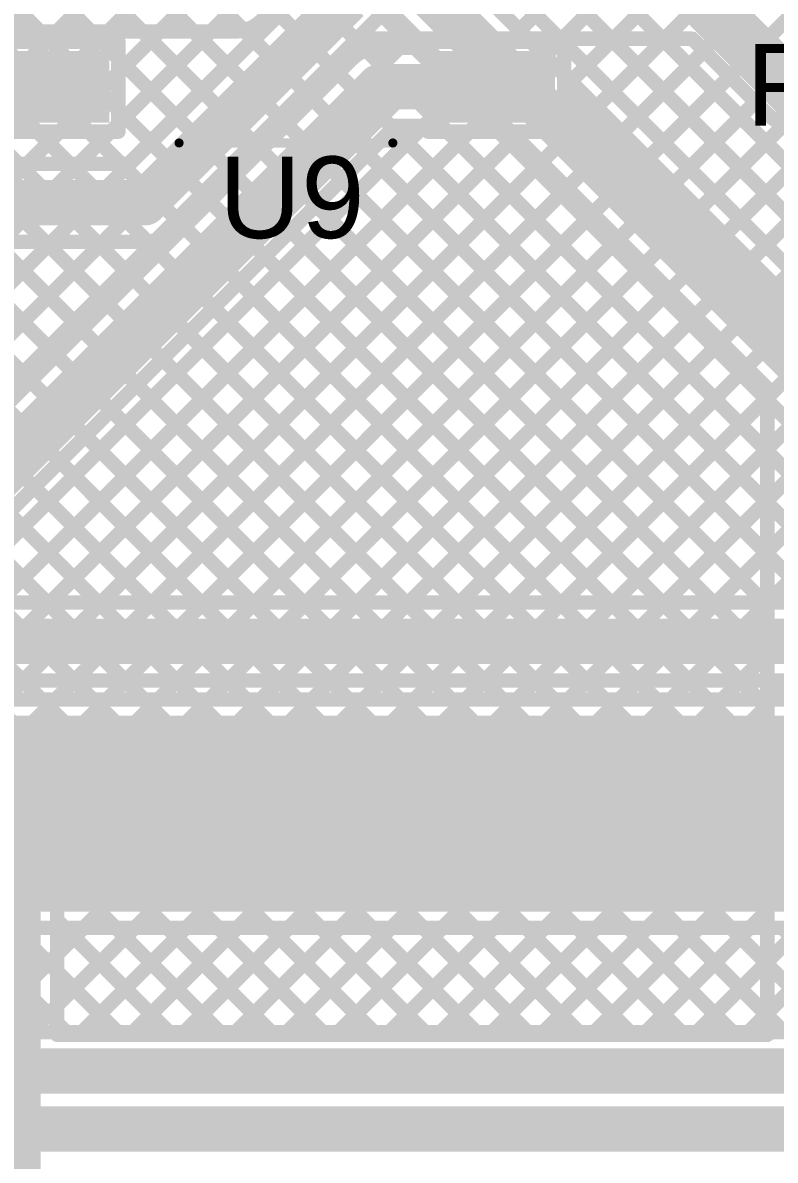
# Model space of a CAD drawing. Header units: millimetres. Extents: x -0.08 to 7.12, y -0.08 to 3.98.
# Drawn here: x 3.532 to 3.948, y 1.366 to 1.993 of the extents above; entities that cross this region are included whole.
import ezdxf

# ---------------------------------------------------------------- set-up
doc = ezdxf.new("R2010")
doc.units = ezdxf.units.MM
doc.header["$MEASUREMENT"] = 0
for name, color, linetype in [('BottomLayer', 5, 'Continuous'), ('TopLayer', 1, 'Continuous'), ('TopOverlay', 2, 'Continuous'), ('TopPaste', 8, 'Continuous'), ('TopSolder', 216, 'Continuous')]:
    doc.layers.add(name, color=color, linetype=linetype)
doc.styles.add('Arial', font='', dxfattribs={"height": 0.2})
doc.styles.get('Arial').set_extended_font_data('Arial')

# ---------------------------------------------------------------- blocks, each defined once
blk = doc.blocks.new('SOP_4_2_54_31')
at = {"layer": 'TopLayer'}
for points in [[(-0.15157, 0.06575), (-0.09449, 0.06575), (-0.09449, 0.03425), (-0.15157, 0.03425)], [(0.09449, 0.06575), (0.15157, 0.06575), (0.15157, 0.03425), (0.09449, 0.03425)], [(-0.15157, -0.03425), (-0.09449, -0.03425), (-0.09449, -0.06575), (-0.15157, -0.06575)], [(0.09449, -0.03425), (0.15157, -0.03425), (0.15157, -0.06575), (0.09449, -0.06575)]]:
    blk.add_hatch(color=1, dxfattribs=at).paths.add_polyline_path(points)
at = {"layer": 'TopPaste'}
for points in [[(-0.15157, 0.06575), (-0.09449, 0.06575), (-0.09449, 0.03425), (-0.15157, 0.03425)], [(0.09449, 0.06575), (0.15157, 0.06575), (0.15157, 0.03425), (0.09449, 0.03425)], [(-0.15157, -0.03425), (-0.09449, -0.03425), (-0.09449, -0.06575), (-0.15157, -0.06575)], [(0.09449, -0.03425), (0.15157, -0.03425), (0.15157, -0.06575), (0.09449, -0.06575)]]:
    blk.add_hatch(color=8, dxfattribs=at).paths.add_polyline_path(points)
at = {"layer": 'TopSolder'}
for points in [[(-0.15557, 0.06975), (-0.09049, 0.06975), (-0.09049, 0.03025), (-0.15557, 0.03025)], [(0.09049, 0.06975), (0.15557, 0.06975), (0.15557, 0.03025), (0.09049, 0.03025)], [(-0.15557, -0.03025), (-0.09049, -0.03025), (-0.09049, -0.06975), (-0.15557, -0.06975)], [(0.09049, -0.03025), (0.15557, -0.03025), (0.15557, -0.06975), (0.09049, -0.06975)]]:
    blk.add_hatch(color=216, dxfattribs=at).paths.add_polyline_path(points)
at = {"layer": 'TopOverlay', "const_width": 0.005}
for points in [[(-0.052, 0.081), (0.066, 0.081)], [(-0.163, 0.048), (-0.163, 0.058)], [(-0.163, 0.058), (-0.158, 0.053)], [(-0.163, 0.048), (-0.158, 0.053)], [(-0.052, -0.081), (0.066, -0.081)]]:
    blk.add_lwpolyline(points, dxfattribs=at)
at = {"layer": 'TopOverlay', "const_width": 0.0025}
for points in [[(-0.05325, 0.081, 1), (-0.05075, 0.081, 1)], [(0.06475, 0.081, 1), (0.06725, 0.081, 1)], [(-0.16425, 0.058, 1), (-0.16175, 0.058, 1)], [(-0.16425, 0.058, 1), (-0.16175, 0.058, 1)], [(-0.16425, 0.048, 1), (-0.16175, 0.048, 1)], [(-0.16425, 0.048, 1), (-0.16175, 0.048, 1)], [(-0.15925, 0.053, 1), (-0.15675, 0.053, 1)], [(-0.15925, 0.053, 1), (-0.15675, 0.053, 1)], [(-0.05325, -0.081, 1), (-0.05075, -0.081, 1)], [(0.06475, -0.081, 1), (0.06725, -0.081, 1)]]:
    blk.add_lwpolyline(points, format="xyb", close=True, dxfattribs=at)

msp = doc.modelspace()

# ---------------------------------------------------------------- hatches: boundary and pattern name
at = {"layer": 'TopLayer'}
msp.add_hatch(color=1, dxfattribs=at).paths.add_polyline_path([(2.768, 1.503), (4.714, 1.503), (4.714, 1.611), (2.768, 1.611)])

# ---------------------------------------------------------------- linework, layer by layer
at = {"layer": 'BottomLayer'}
for points, const_width in [([(2.90733, 2.36832), (3.84065, 1.435)], 0.008), ([(2.93561, 2.36832), (3.86893, 1.435)], 0.008), ([(3.15092, 2.23787), (3.94311, 1.44567)], 0.008), ([(3.17657, 2.2405), (3.94311, 1.47395)], 0.008), ([(3.20485, 2.2405), (3.94311, 1.50224)], 0.008), ([(3.23314, 2.2405), (3.94311, 1.53052)], 0.008), ([(3.26142, 2.2405), (3.94311, 1.55881)], 0.008), ([(3.2897, 2.2405), (3.94311, 1.58709)], 0.008), ([(3.31799, 2.2405), (3.94311, 1.61537)], 0.008), ([(3.13677, 2.22372), (3.9255, 1.435)], 0.008), ([(3.12519, 2.20702), (3.89721, 1.435)], 0.008), ([(3.06074, 2.18662), (3.81236, 1.435)], 0.008), ([(3.80637, 1.98915), (3.98622, 2.169)], 0.008), ([(3.82051, 1.975), (4.01451, 2.169)], 0.008), ([(3.83465, 1.96086), (4.04279, 2.169)], 0.008), ([(3.84879, 1.94672), (4.07107, 2.169)], 0.008), ([(3.86294, 1.93258), (4.09936, 2.169)], 0.008), ([(3.87708, 1.91843), (4.12764, 2.169)], 0.008), ([(3.89122, 1.90429), (4.15593, 2.169)], 0.008), ([(3.90536, 1.89015), (4.18421, 2.169)], 0.008), ([(3.9195, 1.87601), (4.2125, 2.169)], 0.008), ([(3.93365, 1.86187), (4.24078, 2.169)], 0.008), ([(3.94779, 1.84772), (4.26906, 2.169)], 0.008), ([(3.06082, 2.15826), (3.78408, 1.435)], 0.008), ([(3.48806, 2.127), (3.94311, 1.67194)], 0.008), ([(3.51634, 2.127), (3.94311, 1.70023)], 0.008), ([(3.54463, 2.127), (3.94311, 1.72851)], 0.008), ([(3.57291, 2.127), (3.94311, 1.7568)], 0.008), ([(3.60119, 2.127), (3.94311, 1.78508)], 0.008), ([(3.68605, 2.127), (4.37805, 1.435)], 0.008), ([(3.71433, 2.127), (4.40633, 1.435)], 0.008), ([(3.74262, 2.127), (4.43462, 1.435)], 0.008), ([(3.7709, 2.127), (4.4629, 1.435)], 0.008), ([(3.79872, 2.12747), (4.49118, 1.435)], 0.008), ([(3.46553, 2.12124), (3.94311, 1.64366)], 0.008), ([(3.67776, 2.11776), (3.97982, 1.8157)], 0.008), ([(3.66255, 2.10255), (3.96461, 1.80049)], 0.025), ([(3.3151, 1.78072), (3.64156, 2.10718)], 0.008), ([(3.3151, 1.75243), (3.64868, 2.08602)], 0.008), ([(3.64735, 2.08735), (3.94311, 1.79159)], 0.008), ([(3.3151, 1.72415), (3.66282, 2.07188)], 0.008), ([(3.3151, 1.69587), (3.67697, 2.05773)], 0.008), ([(3.3151, 1.66758), (3.69111, 2.04359)], 0.008), ([(3.3151, 1.6393), (3.70525, 2.02945)], 0.008), ([(3.3151, 1.61101), (3.71939, 2.01531)], 0.008), ([(3.3151, 1.58273), (3.73354, 2.00117)], 0.008), ([(3.3151, 1.55444), (3.74768, 1.98702)], 0.008), ([(3.3151, 1.52616), (3.76182, 1.97288)], 0.008), ([(3.3151, 1.49788), (3.77596, 1.95874)], 0.008), ([(3.3151, 1.46959), (3.7901, 1.9446)], 0.008), ([(3.49257, 1.61878), (3.80425, 1.93046)], 0.008), ([(3.51588, 1.61381), (3.81839, 1.91631)], 0.008), ([(3.53286, 1.6025), (3.83253, 1.90217)], 0.008), ([(3.5449, 1.58626), (3.84667, 1.88803)], 0.008), ([(3.3151, 1.87569), (3.75579, 1.435)], 0.008), ([(3.55102, 1.56409), (3.86081, 1.87389)], 0.008), ([(3.55117, 1.53596), (3.87496, 1.85974)], 0.008), ([(3.3151, 1.84741), (3.72751, 1.435)], 0.008), ([(3.55117, 1.50768), (3.8891, 1.8456)], 0.008), ([(3.55117, 1.47939), (3.90324, 1.83146)], 0.008), ([(3.55117, 1.45111), (3.91738, 1.81732)], 0.008), ([(3.56335, 1.435), (3.93153, 1.80318)], 0.008), ([(3.94311, 1.435), (3.94311, 1.79159)], 0.008), ([(3.59163, 1.435), (3.94311, 1.78648)], 0.008), ([(3.61992, 1.435), (3.94311, 1.7582)], 0.008), ([(3.6482, 1.435), (3.94311, 1.72991)], 0.008), ([(3.67649, 1.435), (3.94311, 1.70163)], 0.008), ([(3.70477, 1.435), (3.94311, 1.67334)], 0.008), ([(3.73305, 1.435), (3.94311, 1.64506)], 0.008), ([(3.76134, 1.435), (3.94311, 1.61677)], 0.008), ([(3.49217, 1.15106), (3.49217, 1.55978)], 0.1), ([(3.54026, 1.59396), (3.69922, 1.435)], 0.008), ([(3.78962, 1.435), (3.94311, 1.58849)], 0.008), ([(3.55117, 1.435), (3.55117, 1.55978)], 0.008), ([(3.81791, 1.435), (3.94311, 1.56021)], 0.008), ([(3.55117, 1.55477), (3.67094, 1.435)], 0.008), ([(3.84619, 1.435), (3.94311, 1.53192)], 0.008), ([(3.55117, 1.52648), (3.64265, 1.435)], 0.008), ([(3.87448, 1.435), (3.94311, 1.50364)], 0.008), ([(3.55117, 1.4982), (3.61437, 1.435)], 0.008), ([(3.90276, 1.435), (3.94311, 1.47535)], 0.008), ([(3.55117, 1.46991), (3.58609, 1.435)], 0.008), ([(3.93105, 1.435), (3.94311, 1.44707)], 0.008), ([(3.55117, 1.44163), (3.5578, 1.435)], 0.008), ([(3.55117, 1.435), (3.94311, 1.435)], 0.008)]:
    msp.add_lwpolyline(points, dxfattribs=dict(at, const_width=const_width))
for points, const_width in [([(3.74568, 1.98702, 1), (3.74968, 1.98702, 1)], 0.004), ([(3.80437, 1.98915, 1), (3.80837, 1.98915, 1)], 0.004), ([(3.75982, 1.97288, 1), (3.76382, 1.97288, 1)], 0.004), ([(3.81851, 1.975, 1), (3.82251, 1.975, 1)], 0.004), ([(3.83265, 1.96086, 1), (3.83665, 1.96086, 1)], 0.004), ([(3.77396, 1.95874, 1), (3.77796, 1.95874, 1)], 0.004), ([(3.7881, 1.9446, 1), (3.7921, 1.9446, 1)], 0.004), ([(3.84679, 1.94672, 1), (3.85079, 1.94672, 1)], 0.004), ([(3.80225, 1.93046, 1), (3.80625, 1.93046, 1)], 0.004), ([(3.86094, 1.93258, 1), (3.86494, 1.93258, 1)], 0.004), ([(3.81639, 1.91631, 1), (3.82039, 1.91631, 1)], 0.004), ([(3.87508, 1.91843, 1), (3.87908, 1.91843, 1)], 0.004), ([(3.88922, 1.90429, 1), (3.89322, 1.90429, 1)], 0.004), ([(3.83053, 1.90217, 1), (3.83453, 1.90217, 1)], 0.004), ([(3.84467, 1.88803, 1), (3.84867, 1.88803, 1)], 0.004), ([(3.90336, 1.89015, 1), (3.90736, 1.89015, 1)], 0.004), ([(3.85881, 1.87389, 1), (3.86281, 1.87389, 1)], 0.004), ([(3.9175, 1.87601, 1), (3.9215, 1.87601, 1)], 0.004), ([(3.87296, 1.85974, 1), (3.87696, 1.85974, 1)], 0.004), ([(3.93165, 1.86187, 1), (3.93565, 1.86187, 1)], 0.004), ([(3.94579, 1.84772, 1), (3.94979, 1.84772, 1)], 0.004), ([(3.8871, 1.8456, 1), (3.8911, 1.8456, 1)], 0.004), ([(3.90124, 1.83146, 1), (3.90524, 1.83146, 1)], 0.004), ([(3.91538, 1.81732, 1), (3.91938, 1.81732, 1)], 0.004), ([(3.92953, 1.80318, 1), (3.93353, 1.80318, 1)], 0.004), ([(3.94111, 1.79159, 1), (3.94511, 1.79159, 1)], 0.004), ([(3.94111, 1.79159, 1), (3.94511, 1.79159, 1)], 0.004), ([(3.94111, 1.78648, 1), (3.94511, 1.78648, 1)], 0.004), ([(3.94111, 1.78508, 1), (3.94511, 1.78508, 1)], 0.004), ([(3.94111, 1.7582, 1), (3.94511, 1.7582, 1)], 0.004), ([(3.94111, 1.7568, 1), (3.94511, 1.7568, 1)], 0.004), ([(3.94111, 1.72991, 1), (3.94511, 1.72991, 1)], 0.004), ([(3.94111, 1.72851, 1), (3.94511, 1.72851, 1)], 0.004), ([(3.94111, 1.70163, 1), (3.94511, 1.70163, 1)], 0.004), ([(3.94111, 1.70023, 1), (3.94511, 1.70023, 1)], 0.004), ([(3.94111, 1.67334, 1), (3.94511, 1.67334, 1)], 0.004), ([(3.94111, 1.67194, 1), (3.94511, 1.67194, 1)], 0.004), ([(3.94111, 1.64506, 1), (3.94511, 1.64506, 1)], 0.004), ([(3.94111, 1.64366, 1), (3.94511, 1.64366, 1)], 0.004), ([(3.94111, 1.61677, 1), (3.94511, 1.61677, 1)], 0.004), ([(3.94111, 1.61537, 1), (3.94511, 1.61537, 1)], 0.004), ([(3.46717, 1.55978, 1), (3.51717, 1.55978, 1)], 0.05), ([(3.53086, 1.6025, 1), (3.53486, 1.6025, 1)], 0.004), ([(3.53826, 1.59396, 1), (3.54226, 1.59396, 1)], 0.004), ([(3.5429, 1.58626, 1), (3.5469, 1.58626, 1)], 0.004), ([(3.94111, 1.58849, 1), (3.94511, 1.58849, 1)], 0.004), ([(3.94111, 1.58709, 1), (3.94511, 1.58709, 1)], 0.004), ([(3.54902, 1.56409, 1), (3.55302, 1.56409, 1)], 0.004), ([(3.54917, 1.55978, 1), (3.55317, 1.55978, 1)], 0.004), ([(3.54917, 1.55978, 1), (3.55317, 1.55978, 1)], 0.004), ([(3.94111, 1.56021, 1), (3.94511, 1.56021, 1)], 0.004), ([(3.94111, 1.55881, 1), (3.94511, 1.55881, 1)], 0.004), ([(3.54917, 1.55477, 1), (3.55317, 1.55477, 1)], 0.004), ([(3.54917, 1.53596, 1), (3.55317, 1.53596, 1)], 0.004), ([(3.94111, 1.53192, 1), (3.94511, 1.53192, 1)], 0.004), ([(3.94111, 1.53052, 1), (3.94511, 1.53052, 1)], 0.004), ([(3.54917, 1.52648, 1), (3.55317, 1.52648, 1)], 0.004), ([(3.54917, 1.50768, 1), (3.55317, 1.50768, 1)], 0.004), ([(3.94111, 1.50364, 1), (3.94511, 1.50364, 1)], 0.004), ([(3.94111, 1.50224, 1), (3.94511, 1.50224, 1)], 0.004), ([(3.54917, 1.4982, 1), (3.55317, 1.4982, 1)], 0.004), ([(3.54917, 1.47939, 1), (3.55317, 1.47939, 1)], 0.004), ([(3.94111, 1.47535, 1), (3.94511, 1.47535, 1)], 0.004), ([(3.94111, 1.47395, 1), (3.94511, 1.47395, 1)], 0.004), ([(3.54917, 1.46991, 1), (3.55317, 1.46991, 1)], 0.004), ([(3.54917, 1.45111, 1), (3.55317, 1.45111, 1)], 0.004), ([(3.94111, 1.44707, 1), (3.94511, 1.44707, 1)], 0.004), ([(3.94111, 1.44567, 1), (3.94511, 1.44567, 1)], 0.004), ([(3.54917, 1.44163, 1), (3.55317, 1.44163, 1)], 0.004), ([(3.54917, 1.435, 1), (3.55317, 1.435, 1)], 0.004), ([(3.54917, 1.435, 1), (3.55317, 1.435, 1)], 0.004), ([(3.5558, 1.435, 1), (3.5598, 1.435, 1)], 0.004), ([(3.56135, 1.435, 1), (3.56535, 1.435, 1)], 0.004), ([(3.58409, 1.435, 1), (3.58809, 1.435, 1)], 0.004), ([(3.58963, 1.435, 1), (3.59363, 1.435, 1)], 0.004), ([(3.61237, 1.435, 1), (3.61637, 1.435, 1)], 0.004), ([(3.61792, 1.435, 1), (3.62192, 1.435, 1)], 0.004), ([(3.64066, 1.435, 1), (3.64466, 1.435, 1)], 0.004), ([(3.6462, 1.435, 1), (3.6502, 1.435, 1)], 0.004), ([(3.66894, 1.435, 1), (3.67294, 1.435, 1)], 0.004), ([(3.67449, 1.435, 1), (3.67849, 1.435, 1)], 0.004), ([(3.69722, 1.435, 1), (3.70122, 1.435, 1)], 0.004), ([(3.70277, 1.435, 1), (3.70677, 1.435, 1)], 0.004), ([(3.72551, 1.435, 1), (3.72951, 1.435, 1)], 0.004), ([(3.73105, 1.435, 1), (3.73505, 1.435, 1)], 0.004), ([(3.75379, 1.435, 1), (3.75779, 1.435, 1)], 0.004), ([(3.75934, 1.435, 1), (3.76334, 1.435, 1)], 0.004), ([(3.78208, 1.435, 1), (3.78608, 1.435, 1)], 0.004), ([(3.78762, 1.435, 1), (3.79162, 1.435, 1)], 0.004), ([(3.81036, 1.435, 1), (3.81436, 1.435, 1)], 0.004), ([(3.81591, 1.435, 1), (3.81991, 1.435, 1)], 0.004), ([(3.83865, 1.435, 1), (3.84265, 1.435, 1)], 0.004), ([(3.84419, 1.435, 1), (3.84819, 1.435, 1)], 0.004), ([(3.86693, 1.435, 1), (3.87093, 1.435, 1)], 0.004), ([(3.87248, 1.435, 1), (3.87648, 1.435, 1)], 0.004), ([(3.89521, 1.435, 1), (3.89921, 1.435, 1)], 0.004), ([(3.90076, 1.435, 1), (3.90476, 1.435, 1)], 0.004), ([(3.9235, 1.435, 1), (3.9275, 1.435, 1)], 0.004), ([(3.92904, 1.435, 1), (3.93304, 1.435, 1)], 0.004), ([(3.94111, 1.435, 1), (3.94511, 1.435, 1)], 0.004), ([(3.94111, 1.435, 1), (3.94511, 1.435, 1)], 0.004)]:
    msp.add_lwpolyline(points, format="xyb", close=True, dxfattribs=dict(at, const_width=const_width))
at = {"layer": 'BottomLayer', "const_width": 0.008}
msp.add_lwpolyline([(3.43317, 1.55978, -1), (3.55117, 1.55978)], format="xyb", dxfattribs=at)
at = {"layer": 'TopLayer'}
for points, const_width in [([(3.6642, 1.9948), (3.70591, 2.0365)], 0.008), ([(3.59065, 1.9155), (3.69635, 2.0212)], 0.008), ([(3.59956, 1.894), (3.71156, 2.006)], 0.025), ([(3.91056, 2.006), (3.95856, 1.958)], 0.025), ([(3.37105, 1.9885), (3.649, 1.9885)], 0.008), ([(3.5417, 1.9885), (3.54746, 1.98275)], 0.008), ([(3.54541, 1.98275), (3.55116, 1.9885)], 0.008), ([(3.56999, 1.9885), (3.57574, 1.98275)], 0.008), ([(3.5737, 1.98275), (3.57945, 1.9885)], 0.008), ([(3.58498, 1.96575), (3.60773, 1.9885)], 0.008), ([(3.58498, 1.93746), (3.63602, 1.9885)], 0.008), ([(3.59827, 1.9885), (3.63096, 1.95581)], 0.008), ([(3.62656, 1.9885), (3.6451, 1.96995)], 0.008), ([(3.6542, 1.98914), (3.65925, 1.9841)], 0.008), ([(3.50989, 1.98275), (3.58498, 1.98275)], 0.008), ([(3.57557, 1.6735), (3.88657, 1.9845)], 0.008), ([(3.58498, 1.93325), (3.58498, 1.98275)], 0.008), ([(3.61476, 1.8788), (3.72046, 1.9845)], 0.008), ([(3.71794, 1.98197), (3.72169, 1.97822)], 0.008), ([(3.72046, 1.9845), (3.90165, 1.9845)], 0.008), ([(3.729, 1.9795), (3.75596, 1.9795)], 0.008), ([(3.74015, 1.9795), (3.74515, 1.9845)], 0.008), ([(3.74369, 1.9845), (3.74869, 1.9795)], 0.008), ([(3.75596, 1.98275), (3.83104, 1.98275)], 0.008), ([(3.75596, 1.9795), (3.75596, 1.98275)], 0.008), ([(3.83104, 1.95725), (3.85829, 1.9845)], 0.008), ([(3.83104, 1.93325), (3.83104, 1.98275)], 0.008), ([(3.83104, 1.982), (4.08682, 1.72623)], 0.008), ([(3.85683, 1.9845), (4.10096, 1.74037)], 0.008), ([(3.88512, 1.9845), (4.1151, 1.75451)], 0.008), ([(3.90165, 1.9845), (3.94335, 1.9428)], 0.008), ([(3.44809, 1.7075), (3.7138, 1.9732)], 0.008), ([(3.58498, 1.97351), (3.61682, 1.94167)], 0.008), ([(3.60386, 1.6735), (3.90825, 1.9779)], 0.008), ([(3.457, 1.686), (3.729, 1.958)], 0.025), ([(3.70379, 1.96783), (3.70611, 1.96552)], 0.008), ([(3.729, 1.958), (3.7935, 1.958)], 0.025), ([(3.95856, 1.958), (4.07483, 1.958)], 0.025), ([(3.49061, 1.958), (3.54735, 1.958)], 0.02), ([(3.63214, 1.6735), (3.9224, 1.96375)], 0.008), ([(3.66043, 1.6735), (3.93654, 1.94961)], 0.008), ([(3.68965, 1.95369), (3.69197, 1.95137)], 0.008), ([(3.83104, 1.95372), (4.07268, 1.71208)], 0.008), ([(3.58498, 1.94522), (3.60268, 1.92753)], 0.008), ([(3.47491, 1.6735), (3.73791, 1.9365)], 0.008), ([(3.49072, 1.6735), (3.75372, 1.9365)], 0.008), ([(3.58077, 1.93325), (3.58498, 1.93746)], 0.008), ([(3.67551, 1.93955), (3.67783, 1.93723)], 0.008), ([(3.68871, 1.6735), (3.95256, 1.93735)], 0.008), ([(3.717, 1.6735), (3.98, 1.9365)], 0.008), ([(3.73652, 1.93511), (3.99813, 1.6735)], 0.008), ([(3.73791, 1.9365), (3.75596, 1.9365)], 0.008), ([(3.74528, 1.6735), (4.00828, 1.9365)], 0.008), ([(3.75596, 1.93325), (3.75596, 1.9365)], 0.008), ([(3.77356, 1.6735), (4.03656, 1.9365)], 0.008), ([(3.50989, 1.93325), (3.58498, 1.93325)], 0.008), ([(3.5121, 1.93325), (3.52985, 1.9155)], 0.008), ([(3.51901, 1.6735), (3.77876, 1.93325)], 0.008), ([(3.53473, 1.9155), (3.55248, 1.93325)], 0.008), ([(3.54038, 1.93325), (3.55814, 1.9155)], 0.008), ([(3.54729, 1.6735), (3.80704, 1.93325)], 0.008), ([(3.56302, 1.9155), (3.58077, 1.93325)], 0.008), ([(3.56867, 1.93325), (3.58642, 1.9155)], 0.008), ([(3.75596, 1.93325), (3.83104, 1.93325)], 0.008), ([(3.76666, 1.93325), (4.02641, 1.6735)], 0.008), ([(3.79494, 1.93325), (4.04439, 1.6838)], 0.008), ([(3.82323, 1.93325), (4.05854, 1.69794)], 0.008), ([(3.66137, 1.92541), (3.66368, 1.92309)], 0.008), ([(3.80185, 1.6735), (4.05333, 1.92498)], 0.008), ([(3.72237, 1.92097), (3.96984, 1.6735)], 0.008), ([(3.47716, 1.9155), (3.59065, 1.9155)], 0.008), ([(3.64722, 1.91126), (3.64954, 1.90895)], 0.008), ([(3.70823, 1.90683), (3.94156, 1.6735)], 0.008), ([(3.46826, 1.894), (3.59956, 1.894)], 0.025), ([(3.83013, 1.6735), (4.05562, 1.89899)], 0.008), ([(3.63308, 1.89712), (3.6354, 1.8948)], 0.008), ([(3.69409, 1.89268), (3.91327, 1.6735)], 0.008), ([(3.61894, 1.88298), (3.62126, 1.88066)], 0.008), ([(3.67995, 1.87854), (3.88499, 1.6735)], 0.008), ([(3.85842, 1.6735), (4.069, 1.88408)], 0.008), ([(3.3833, 1.7075), (3.5483, 1.8725)], 0.008), ([(3.41158, 1.7075), (3.57658, 1.8725)], 0.008), ([(3.43987, 1.7075), (3.60579, 1.87342)], 0.008), ([(3.45558, 1.87664), (3.5364, 1.79581)], 0.008), ([(3.46826, 1.8725), (3.59956, 1.8725)], 0.008), ([(3.488, 1.8725), (3.55055, 1.80995)], 0.008), ([(3.51628, 1.8725), (3.56469, 1.82409)], 0.008), ([(3.54457, 1.8725), (3.57883, 1.83824)], 0.008), ([(3.57285, 1.8725), (3.59297, 1.85238)], 0.008), ([(3.60108, 1.87255), (3.60711, 1.86652)], 0.008), ([(3.8867, 1.6735), (4.08599, 1.87279)], 0.008), ([(3.91499, 1.6735), (4.11399, 1.8725)], 0.008), ([(3.94327, 1.6735), (4.14227, 1.8725)], 0.008), ([(3.6658, 1.8644), (3.8567, 1.6735)], 0.008), ([(3.65166, 1.85026), (3.82842, 1.6735)], 0.008), ([(3.63752, 1.83611), (3.80014, 1.6735)], 0.008), ([(3.62338, 1.82197), (3.77185, 1.6735)], 0.008), ([(3.60924, 1.80783), (3.74357, 1.6735)], 0.008), ([(3.59509, 1.79369), (3.71528, 1.6735)], 0.008), ([(3.58095, 1.77955), (3.687, 1.6735)], 0.008), ([(3.56681, 1.7654), (3.65871, 1.6735)], 0.008), ([(3.55267, 1.75126), (3.63043, 1.6735)], 0.008), ([(3.53853, 1.73712), (3.60215, 1.6735)], 0.008), ([(3.52438, 1.72298), (3.57386, 1.6735)], 0.008), ([(3.51024, 1.70884), (3.54558, 1.6735)], 0.008), ([(3.47491, 1.6735), (4.03409, 1.6735)], 0.008), ([(2.357, 1.652), (4.043, 1.652)], 0.025), ([(2.57591, 1.6305), (4.043, 1.6305)], 0.008), ([(3.52207, 1.62), (3.53257, 1.6305)], 0.008), ([(3.53201, 1.6305), (3.54251, 1.62)], 0.008), ([(3.55036, 1.62), (3.56086, 1.6305)], 0.008), ([(3.56029, 1.6305), (3.57079, 1.62)], 0.008), ([(3.57864, 1.62), (3.58914, 1.6305)], 0.008), ([(3.58858, 1.6305), (3.59908, 1.62)], 0.008), ([(3.60693, 1.62), (3.61743, 1.6305)], 0.008), ([(3.61686, 1.6305), (3.62736, 1.62)], 0.008), ([(3.63521, 1.62), (3.64571, 1.6305)], 0.008), ([(3.64515, 1.6305), (3.65565, 1.62)], 0.008), ([(3.6635, 1.62), (3.674, 1.6305)], 0.008), ([(3.67343, 1.6305), (3.68393, 1.62)], 0.008), ([(3.69178, 1.62), (3.70228, 1.6305)], 0.008), ([(3.70171, 1.6305), (3.71221, 1.62)], 0.008), ([(3.72006, 1.62), (3.73056, 1.6305)], 0.008), ([(3.73, 1.6305), (3.7405, 1.62)], 0.008), ([(3.74835, 1.62), (3.75885, 1.6305)], 0.008), ([(3.75828, 1.6305), (3.76878, 1.62)], 0.008), ([(3.77663, 1.62), (3.78713, 1.6305)], 0.008), ([(3.78657, 1.6305), (3.79707, 1.62)], 0.008), ([(3.80492, 1.62), (3.81542, 1.6305)], 0.008), ([(3.81485, 1.6305), (3.82535, 1.62)], 0.008), ([(3.8332, 1.62), (3.8437, 1.6305)], 0.008), ([(3.84314, 1.6305), (3.85364, 1.62)], 0.008), ([(3.86149, 1.62), (3.87199, 1.6305)], 0.008), ([(3.87142, 1.6305), (3.88192, 1.62)], 0.008), ([(3.88977, 1.62), (3.90027, 1.6305)], 0.008), ([(3.8997, 1.6305), (3.9102, 1.62)], 0.008), ([(3.91805, 1.62), (3.92855, 1.6305)], 0.008), ([(3.92799, 1.6305), (3.93849, 1.62)], 0.008), ([(3.94634, 1.62), (3.95684, 1.6305)], 0.008), ([(2.759, 1.62), (4.63, 1.62)], 0.008), ([(2.759, 1.494), (4.63, 1.494)], 0.008), ([(3.48, 1.4365), (3.5375, 1.494)], 0.008), ([(3.4988, 1.494), (3.5563, 1.4365)], 0.008), ([(3.50828, 1.4365), (3.56578, 1.494)], 0.008), ([(3.52709, 1.494), (3.58459, 1.4365)], 0.008), ([(3.53656, 1.4365), (3.59406, 1.494)], 0.008), ([(3.55537, 1.494), (3.61287, 1.4365)], 0.008), ([(3.56485, 1.4365), (3.62235, 1.494)], 0.008), ([(3.58365, 1.494), (3.64115, 1.4365)], 0.008), ([(3.59313, 1.4365), (3.65063, 1.494)], 0.008), ([(3.61194, 1.494), (3.66944, 1.4365)], 0.008), ([(3.62142, 1.4365), (3.67892, 1.494)], 0.008), ([(3.64022, 1.494), (3.69772, 1.4365)], 0.008), ([(3.6497, 1.4365), (3.7072, 1.494)], 0.008), ([(3.66851, 1.494), (3.72601, 1.4365)], 0.008), ([(3.67799, 1.4365), (3.73549, 1.494)], 0.008), ([(3.69679, 1.494), (3.75429, 1.4365)], 0.008), ([(3.70627, 1.4365), (3.76377, 1.494)], 0.008), ([(3.72508, 1.494), (3.78258, 1.4365)], 0.008), ([(3.73455, 1.4365), (3.79205, 1.494)], 0.008), ([(3.75336, 1.494), (3.81086, 1.4365)], 0.008), ([(3.76284, 1.4365), (3.82034, 1.494)], 0.008), ([(3.78165, 1.494), (3.83915, 1.4365)], 0.008), ([(3.79112, 1.4365), (3.84862, 1.494)], 0.008), ([(3.80993, 1.494), (3.86743, 1.4365)], 0.008), ([(3.81941, 1.4365), (3.87691, 1.494)], 0.008), ([(3.83821, 1.494), (3.89571, 1.4365)], 0.008), ([(3.84769, 1.4365), (3.90519, 1.494)], 0.008), ([(3.8665, 1.494), (3.924, 1.4365)], 0.008), ([(3.87598, 1.4365), (3.93348, 1.494)], 0.008), ([(3.89478, 1.494), (3.95228, 1.4365)], 0.008), ([(3.90426, 1.4365), (3.96176, 1.494)], 0.008), ([(3.92307, 1.494), (3.98207, 1.435)], 0.008), ([(3.93255, 1.4365), (3.99004, 1.494)], 0.008), ([(3.95135, 1.494), (4.01035, 1.435)], 0.008), ([(3.31229, 1.4365), (3.965, 1.4365)], 0.008), ([(2.392, 1.415), (3.965, 1.415)], 0.025), ([(2.364, 1.383), (4.582, 1.383)], 0.025)]:
    msp.add_lwpolyline(points, dxfattribs=dict(at, const_width=const_width))
at = {"layer": 'TopLayer', "const_width": 0.008}
for points in [[(3.6642, 1.9948, -0.198912), (3.649, 1.9885)], [(3.6642, 1.9948, -0.198912), (3.649, 1.9885)], [(3.7138, 1.9732, -0.198912), (3.729, 1.9795)], [(3.7138, 1.9732, -0.198912), (3.729, 1.9795)], [(3.95856, 1.9365, -0.198912), (3.94335, 1.9428)], [(3.95856, 1.9365, -0.198912), (3.94335, 1.9428)], [(3.61476, 1.8788, -0.198912), (3.59956, 1.8725)], [(3.61476, 1.8788, -0.198912), (3.59956, 1.8725)]]:
    msp.add_lwpolyline(points, format="xyb", dxfattribs=at)
at = {"layer": 'TopLayer'}
for points, const_width in [([(3.6622, 1.9948, 1), (3.6662, 1.9948, 1)], 0.004), ([(3.6622, 1.9948, 1), (3.6662, 1.9948, 1)], 0.004), ([(3.6622, 1.9948, 1), (3.6662, 1.9948, 1)], 0.004), ([(3.5397, 1.9885, 1), (3.5437, 1.9885, 1)], 0.004), ([(3.54916, 1.9885, 1), (3.55316, 1.9885, 1)], 0.004), ([(3.56799, 1.9885, 1), (3.57199, 1.9885, 1)], 0.004), ([(3.57745, 1.9885, 1), (3.58145, 1.9885, 1)], 0.004), ([(3.59627, 1.9885, 1), (3.60027, 1.9885, 1)], 0.004), ([(3.60573, 1.9885, 1), (3.60973, 1.9885, 1)], 0.004), ([(3.62456, 1.9885, 1), (3.62856, 1.9885, 1)], 0.004), ([(3.63402, 1.9885, 1), (3.63802, 1.9885, 1)], 0.004), ([(3.647, 1.9885, 1), (3.651, 1.9885, 1)], 0.004), ([(3.647, 1.9885, 1), (3.651, 1.9885, 1)], 0.004), ([(3.647, 1.9885, 1), (3.651, 1.9885, 1)], 0.004), ([(3.6522, 1.98914, 1), (3.6562, 1.98914, 1)], 0.004), ([(3.54341, 1.98275, 1), (3.54741, 1.98275, 1)], 0.004), ([(3.54546, 1.98275, 1), (3.54946, 1.98275, 1)], 0.004), ([(3.5717, 1.98275, 1), (3.5757, 1.98275, 1)], 0.004), ([(3.57374, 1.98275, 1), (3.57774, 1.98275, 1)], 0.004), ([(3.58298, 1.98275, 1), (3.58698, 1.98275, 1)], 0.004), ([(3.58298, 1.98275, 1), (3.58698, 1.98275, 1)], 0.004), ([(3.65725, 1.9841, 1), (3.66125, 1.9841, 1)], 0.004), ([(3.71594, 1.98197, 1), (3.71994, 1.98197, 1)], 0.004), ([(3.71846, 1.9845, 1), (3.72246, 1.9845, 1)], 0.004), ([(3.71846, 1.9845, 1), (3.72246, 1.9845, 1)], 0.004), ([(3.727, 1.9795, 1), (3.731, 1.9795, 1)], 0.004), ([(3.727, 1.9795, 1), (3.731, 1.9795, 1)], 0.004), ([(3.727, 1.9795, 1), (3.731, 1.9795, 1)], 0.004), ([(3.73815, 1.9795, 1), (3.74215, 1.9795, 1)], 0.004), ([(3.74169, 1.9845, 1), (3.74569, 1.9845, 1)], 0.004), ([(3.74315, 1.9845, 1), (3.74715, 1.9845, 1)], 0.004), ([(3.74669, 1.9795, 1), (3.75069, 1.9795, 1)], 0.004), ([(3.75396, 1.98275, 1), (3.75796, 1.98275, 1)], 0.004), ([(3.75396, 1.98275, 1), (3.75796, 1.98275, 1)], 0.004), ([(3.75396, 1.9795, 1), (3.75796, 1.9795, 1)], 0.004), ([(3.75396, 1.9795, 1), (3.75796, 1.9795, 1)], 0.004), ([(3.82904, 1.98275, 1), (3.83304, 1.98275, 1)], 0.004), ([(3.82904, 1.98275, 1), (3.83304, 1.98275, 1)], 0.004), ([(3.82904, 1.982, 1), (3.83304, 1.982, 1)], 0.004), ([(3.85483, 1.9845, 1), (3.85883, 1.9845, 1)], 0.004), ([(3.85629, 1.9845, 1), (3.86029, 1.9845, 1)], 0.004), ([(3.88312, 1.9845, 1), (3.88712, 1.9845, 1)], 0.004), ([(3.88457, 1.9845, 1), (3.88857, 1.9845, 1)], 0.004), ([(3.89965, 1.9845, 1), (3.90365, 1.9845, 1)], 0.004), ([(3.89965, 1.9845, 1), (3.90365, 1.9845, 1)], 0.004), ([(3.58298, 1.97351, 1), (3.58698, 1.97351, 1)], 0.004), ([(3.7118, 1.9732, 1), (3.7158, 1.9732, 1)], 0.004), ([(3.7118, 1.9732, 1), (3.7158, 1.9732, 1)], 0.004), ([(3.7118, 1.9732, 1), (3.7158, 1.9732, 1)], 0.004), ([(3.71969, 1.97822, 1), (3.72369, 1.97822, 1)], 0.004), ([(3.90625, 1.9779, 1), (3.91025, 1.9779, 1)], 0.004), ([(3.6431, 1.96995, 1), (3.6471, 1.96995, 1)], 0.004), ([(3.70179, 1.96783, 1), (3.70579, 1.96783, 1)], 0.004), ([(3.72275, 1.958, 1), (3.73525, 1.958, 1)], 0.0125), ([(3.72275, 1.958, 1), (3.73525, 1.958, 1)], 0.0125), ([(3.78725, 1.958, 1), (3.79975, 1.958, 1)], 0.0125), ([(3.95231, 1.958, 1), (3.96481, 1.958, 1)], 0.0125), ([(3.95231, 1.958, 1), (3.96481, 1.958, 1)], 0.0125), ([(3.54235, 1.958, 1), (3.55235, 1.958, 1)], 0.01), ([(3.58298, 1.96575, 1), (3.58698, 1.96575, 1)], 0.004), ([(3.70411, 1.96552, 1), (3.70811, 1.96552, 1)], 0.004), ([(3.9204, 1.96375, 1), (3.9244, 1.96375, 1)], 0.004), ([(3.62896, 1.95581, 1), (3.63296, 1.95581, 1)], 0.004), ([(3.82904, 1.95725, 1), (3.83304, 1.95725, 1)], 0.004), ([(3.68765, 1.95369, 1), (3.69165, 1.95369, 1)], 0.004), ([(3.68997, 1.95137, 1), (3.69397, 1.95137, 1)], 0.004), ([(3.82904, 1.95372, 1), (3.83304, 1.95372, 1)], 0.004), ([(3.93454, 1.94961, 1), (3.93854, 1.94961, 1)], 0.004), ([(3.58298, 1.94522, 1), (3.58698, 1.94522, 1)], 0.004), ([(3.61482, 1.94167, 1), (3.61882, 1.94167, 1)], 0.004), ([(3.94135, 1.9428, 1), (3.94535, 1.9428, 1)], 0.004), ([(3.94135, 1.9428, 1), (3.94535, 1.9428, 1)], 0.004), ([(3.94135, 1.9428, 1), (3.94535, 1.9428, 1)], 0.004), ([(3.58298, 1.93746, 1), (3.58698, 1.93746, 1)], 0.004), ([(3.58298, 1.93746, 1), (3.58698, 1.93746, 1)], 0.004), ([(3.67351, 1.93955, 1), (3.67751, 1.93955, 1)], 0.004), ([(3.67583, 1.93723, 1), (3.67983, 1.93723, 1)], 0.004), ([(3.73452, 1.93511, 1), (3.73852, 1.93511, 1)], 0.004), ([(3.73591, 1.9365, 1), (3.73991, 1.9365, 1)], 0.004), ([(3.73591, 1.9365, 1), (3.73991, 1.9365, 1)], 0.004), ([(3.75172, 1.9365, 1), (3.75572, 1.9365, 1)], 0.004), ([(3.75396, 1.9365, 1), (3.75796, 1.9365, 1)], 0.004), ([(3.75396, 1.9365, 1), (3.75796, 1.9365, 1)], 0.004), ([(3.53838, 1.93325, 1), (3.54238, 1.93325, 1)], 0.004), ([(3.55048, 1.93325, 1), (3.55448, 1.93325, 1)], 0.004), ([(3.56667, 1.93325, 1), (3.57067, 1.93325, 1)], 0.004), ([(3.57877, 1.93325, 1), (3.58277, 1.93325, 1)], 0.004), ([(3.57877, 1.93325, 1), (3.58277, 1.93325, 1)], 0.004), ([(3.58298, 1.93325, 1), (3.58698, 1.93325, 1)], 0.004), ([(3.58298, 1.93325, 1), (3.58698, 1.93325, 1)], 0.004), ([(3.75396, 1.93325, 1), (3.75796, 1.93325, 1)], 0.004), ([(3.75396, 1.93325, 1), (3.75796, 1.93325, 1)], 0.004), ([(3.76466, 1.93325, 1), (3.76866, 1.93325, 1)], 0.004), ([(3.77676, 1.93325, 1), (3.78076, 1.93325, 1)], 0.004), ([(3.79294, 1.93325, 1), (3.79694, 1.93325, 1)], 0.004), ([(3.80504, 1.93325, 1), (3.80904, 1.93325, 1)], 0.004), ([(3.82123, 1.93325, 1), (3.82523, 1.93325, 1)], 0.004), ([(3.82904, 1.93325, 1), (3.83304, 1.93325, 1)], 0.004), ([(3.82904, 1.93325, 1), (3.83304, 1.93325, 1)], 0.004), ([(3.60068, 1.92753, 1), (3.60468, 1.92753, 1)], 0.004), ([(3.65937, 1.92541, 1), (3.66337, 1.92541, 1)], 0.004), ([(3.66168, 1.92309, 1), (3.66568, 1.92309, 1)], 0.004), ([(3.72037, 1.92097, 1), (3.72437, 1.92097, 1)], 0.004), ([(3.52785, 1.9155, 1), (3.53185, 1.9155, 1)], 0.004), ([(3.53273, 1.9155, 1), (3.53673, 1.9155, 1)], 0.004), ([(3.55614, 1.9155, 1), (3.56014, 1.9155, 1)], 0.004), ([(3.56102, 1.9155, 1), (3.56502, 1.9155, 1)], 0.004), ([(3.58442, 1.9155, 1), (3.58842, 1.9155, 1)], 0.004), ([(3.58865, 1.9155, 1), (3.59265, 1.9155, 1)], 0.004), ([(3.58865, 1.9155, 1), (3.59265, 1.9155, 1)], 0.004), ([(3.64522, 1.91126, 1), (3.64922, 1.91126, 1)], 0.004), ([(3.64754, 1.90895, 1), (3.65154, 1.90895, 1)], 0.004), ([(3.70623, 1.90683, 1), (3.71023, 1.90683, 1)], 0.004), ([(3.59331, 1.894, 1), (3.60581, 1.894, 1)], 0.0125), ([(3.59331, 1.894, 1), (3.60581, 1.894, 1)], 0.0125), ([(3.63108, 1.89712, 1), (3.63508, 1.89712, 1)], 0.004), ([(3.6334, 1.8948, 1), (3.6374, 1.8948, 1)], 0.004), ([(3.69209, 1.89268, 1), (3.69609, 1.89268, 1)], 0.004), ([(3.61276, 1.8788, 1), (3.61676, 1.8788, 1)], 0.004), ([(3.61276, 1.8788, 1), (3.61676, 1.8788, 1)], 0.004), ([(3.61276, 1.8788, 1), (3.61676, 1.8788, 1)], 0.004), ([(3.61694, 1.88298, 1), (3.62094, 1.88298, 1)], 0.004), ([(3.61926, 1.88066, 1), (3.62326, 1.88066, 1)], 0.004), ([(3.67795, 1.87854, 1), (3.68195, 1.87854, 1)], 0.004), ([(3.54257, 1.8725, 1), (3.54657, 1.8725, 1)], 0.004), ([(3.5463, 1.8725, 1), (3.5503, 1.8725, 1)], 0.004), ([(3.57085, 1.8725, 1), (3.57485, 1.8725, 1)], 0.004), ([(3.57458, 1.8725, 1), (3.57858, 1.8725, 1)], 0.004), ([(3.59756, 1.8725, 1), (3.60156, 1.8725, 1)], 0.004), ([(3.59756, 1.8725, 1), (3.60156, 1.8725, 1)], 0.004), ([(3.59756, 1.8725, 1), (3.60156, 1.8725, 1)], 0.004), ([(3.59908, 1.87255, 1), (3.60308, 1.87255, 1)], 0.004), ([(3.60379, 1.87342, 1), (3.60779, 1.87342, 1)], 0.004), ([(3.60511, 1.86652, 1), (3.60911, 1.86652, 1)], 0.004), ([(3.6638, 1.8644, 1), (3.6678, 1.8644, 1)], 0.004), ([(3.59097, 1.85238, 1), (3.59497, 1.85238, 1)], 0.004), ([(3.64966, 1.85026, 1), (3.65366, 1.85026, 1)], 0.004), ([(3.57683, 1.83824, 1), (3.58083, 1.83824, 1)], 0.004), ([(3.63552, 1.83611, 1), (3.63952, 1.83611, 1)], 0.004), ([(3.56269, 1.82409, 1), (3.56669, 1.82409, 1)], 0.004), ([(3.62138, 1.82197, 1), (3.62538, 1.82197, 1)], 0.004), ([(3.54855, 1.80995, 1), (3.55255, 1.80995, 1)], 0.004), ([(3.60724, 1.80783, 1), (3.61124, 1.80783, 1)], 0.004), ([(3.5344, 1.79581, 1), (3.5384, 1.79581, 1)], 0.004), ([(3.59309, 1.79369, 1), (3.59709, 1.79369, 1)], 0.004), ([(3.57895, 1.77955, 1), (3.58295, 1.77955, 1)], 0.004), ([(3.56481, 1.7654, 1), (3.56881, 1.7654, 1)], 0.004), ([(3.55067, 1.75126, 1), (3.55467, 1.75126, 1)], 0.004), ([(3.53653, 1.73712, 1), (3.54053, 1.73712, 1)], 0.004), ([(3.54358, 1.6735, 1), (3.54758, 1.6735, 1)], 0.004), ([(3.54529, 1.6735, 1), (3.54929, 1.6735, 1)], 0.004), ([(3.57186, 1.6735, 1), (3.57586, 1.6735, 1)], 0.004), ([(3.57357, 1.6735, 1), (3.57757, 1.6735, 1)], 0.004), ([(3.60015, 1.6735, 1), (3.60415, 1.6735, 1)], 0.004), ([(3.60186, 1.6735, 1), (3.60586, 1.6735, 1)], 0.004), ([(3.62843, 1.6735, 1), (3.63243, 1.6735, 1)], 0.004), ([(3.63014, 1.6735, 1), (3.63414, 1.6735, 1)], 0.004), ([(3.65671, 1.6735, 1), (3.66071, 1.6735, 1)], 0.004), ([(3.65843, 1.6735, 1), (3.66243, 1.6735, 1)], 0.004), ([(3.685, 1.6735, 1), (3.689, 1.6735, 1)], 0.004), ([(3.68671, 1.6735, 1), (3.69071, 1.6735, 1)], 0.004), ([(3.71328, 1.6735, 1), (3.71728, 1.6735, 1)], 0.004), ([(3.715, 1.6735, 1), (3.719, 1.6735, 1)], 0.004), ([(3.74157, 1.6735, 1), (3.74557, 1.6735, 1)], 0.004), ([(3.74328, 1.6735, 1), (3.74728, 1.6735, 1)], 0.004), ([(3.76985, 1.6735, 1), (3.77385, 1.6735, 1)], 0.004), ([(3.77156, 1.6735, 1), (3.77556, 1.6735, 1)], 0.004), ([(3.79814, 1.6735, 1), (3.80214, 1.6735, 1)], 0.004), ([(3.79985, 1.6735, 1), (3.80385, 1.6735, 1)], 0.004), ([(3.82642, 1.6735, 1), (3.83042, 1.6735, 1)], 0.004), ([(3.82813, 1.6735, 1), (3.83213, 1.6735, 1)], 0.004), ([(3.8547, 1.6735, 1), (3.8587, 1.6735, 1)], 0.004), ([(3.85642, 1.6735, 1), (3.86042, 1.6735, 1)], 0.004), ([(3.88299, 1.6735, 1), (3.88699, 1.6735, 1)], 0.004), ([(3.8847, 1.6735, 1), (3.8887, 1.6735, 1)], 0.004), ([(3.91127, 1.6735, 1), (3.91527, 1.6735, 1)], 0.004), ([(3.91299, 1.6735, 1), (3.91699, 1.6735, 1)], 0.004), ([(3.93956, 1.6735, 1), (3.94356, 1.6735, 1)], 0.004), ([(3.94127, 1.6735, 1), (3.94527, 1.6735, 1)], 0.004), ([(3.53001, 1.6305, 1), (3.53401, 1.6305, 1)], 0.004), ([(3.53057, 1.6305, 1), (3.53457, 1.6305, 1)], 0.004), ([(3.55829, 1.6305, 1), (3.56229, 1.6305, 1)], 0.004), ([(3.55886, 1.6305, 1), (3.56286, 1.6305, 1)], 0.004), ([(3.58658, 1.6305, 1), (3.59058, 1.6305, 1)], 0.004), ([(3.58714, 1.6305, 1), (3.59114, 1.6305, 1)], 0.004), ([(3.61486, 1.6305, 1), (3.61886, 1.6305, 1)], 0.004), ([(3.61543, 1.6305, 1), (3.61943, 1.6305, 1)], 0.004), ([(3.64315, 1.6305, 1), (3.64715, 1.6305, 1)], 0.004), ([(3.64371, 1.6305, 1), (3.64771, 1.6305, 1)], 0.004), ([(3.67143, 1.6305, 1), (3.67543, 1.6305, 1)], 0.004), ([(3.672, 1.6305, 1), (3.676, 1.6305, 1)], 0.004), ([(3.69971, 1.6305, 1), (3.70371, 1.6305, 1)], 0.004), ([(3.70028, 1.6305, 1), (3.70428, 1.6305, 1)], 0.004), ([(3.728, 1.6305, 1), (3.732, 1.6305, 1)], 0.004), ([(3.72856, 1.6305, 1), (3.73256, 1.6305, 1)], 0.004), ([(3.75628, 1.6305, 1), (3.76028, 1.6305, 1)], 0.004), ([(3.75685, 1.6305, 1), (3.76085, 1.6305, 1)], 0.004), ([(3.78457, 1.6305, 1), (3.78857, 1.6305, 1)], 0.004), ([(3.78513, 1.6305, 1), (3.78913, 1.6305, 1)], 0.004), ([(3.81285, 1.6305, 1), (3.81685, 1.6305, 1)], 0.004), ([(3.81342, 1.6305, 1), (3.81742, 1.6305, 1)], 0.004), ([(3.84114, 1.6305, 1), (3.84514, 1.6305, 1)], 0.004), ([(3.8417, 1.6305, 1), (3.8457, 1.6305, 1)], 0.004), ([(3.86942, 1.6305, 1), (3.87342, 1.6305, 1)], 0.004), ([(3.86999, 1.6305, 1), (3.87399, 1.6305, 1)], 0.004), ([(3.8977, 1.6305, 1), (3.9017, 1.6305, 1)], 0.004), ([(3.89827, 1.6305, 1), (3.90227, 1.6305, 1)], 0.004), ([(3.92599, 1.6305, 1), (3.92999, 1.6305, 1)], 0.004), ([(3.92655, 1.6305, 1), (3.93055, 1.6305, 1)], 0.004), ([(3.54051, 1.62, 1), (3.54451, 1.62, 1)], 0.004), ([(3.54836, 1.62, 1), (3.55236, 1.62, 1)], 0.004), ([(3.56879, 1.62, 1), (3.57279, 1.62, 1)], 0.004), ([(3.57664, 1.62, 1), (3.58064, 1.62, 1)], 0.004), ([(3.59708, 1.62, 1), (3.60108, 1.62, 1)], 0.004), ([(3.60493, 1.62, 1), (3.60893, 1.62, 1)], 0.004), ([(3.62536, 1.62, 1), (3.62936, 1.62, 1)], 0.004), ([(3.63321, 1.62, 1), (3.63721, 1.62, 1)], 0.004), ([(3.65365, 1.62, 1), (3.65765, 1.62, 1)], 0.004), ([(3.6615, 1.62, 1), (3.6655, 1.62, 1)], 0.004), ([(3.68193, 1.62, 1), (3.68593, 1.62, 1)], 0.004), ([(3.68978, 1.62, 1), (3.69378, 1.62, 1)], 0.004), ([(3.71021, 1.62, 1), (3.71421, 1.62, 1)], 0.004), ([(3.71806, 1.62, 1), (3.72206, 1.62, 1)], 0.004), ([(3.7385, 1.62, 1), (3.7425, 1.62, 1)], 0.004), ([(3.74635, 1.62, 1), (3.75035, 1.62, 1)], 0.004), ([(3.76678, 1.62, 1), (3.77078, 1.62, 1)], 0.004), ([(3.77463, 1.62, 1), (3.77863, 1.62, 1)], 0.004), ([(3.79507, 1.62, 1), (3.79907, 1.62, 1)], 0.004), ([(3.80292, 1.62, 1), (3.80692, 1.62, 1)], 0.004), ([(3.82335, 1.62, 1), (3.82735, 1.62, 1)], 0.004), ([(3.8312, 1.62, 1), (3.8352, 1.62, 1)], 0.004), ([(3.85164, 1.62, 1), (3.85564, 1.62, 1)], 0.004), ([(3.85949, 1.62, 1), (3.86349, 1.62, 1)], 0.004), ([(3.87992, 1.62, 1), (3.88392, 1.62, 1)], 0.004), ([(3.88777, 1.62, 1), (3.89177, 1.62, 1)], 0.004), ([(3.9082, 1.62, 1), (3.9122, 1.62, 1)], 0.004), ([(3.91605, 1.62, 1), (3.92005, 1.62, 1)], 0.004), ([(3.93649, 1.62, 1), (3.94049, 1.62, 1)], 0.004), ([(3.94434, 1.62, 1), (3.94834, 1.62, 1)], 0.004), ([(3.5355, 1.494, 1), (3.5395, 1.494, 1)], 0.004), ([(3.55337, 1.494, 1), (3.55737, 1.494, 1)], 0.004), ([(3.56378, 1.494, 1), (3.56778, 1.494, 1)], 0.004), ([(3.58166, 1.494, 1), (3.58566, 1.494, 1)], 0.004), ([(3.59206, 1.494, 1), (3.59606, 1.494, 1)], 0.004), ([(3.60994, 1.494, 1), (3.61394, 1.494, 1)], 0.004), ([(3.62035, 1.494, 1), (3.62435, 1.494, 1)], 0.004), ([(3.63822, 1.494, 1), (3.64222, 1.494, 1)], 0.004), ([(3.64863, 1.494, 1), (3.65263, 1.494, 1)], 0.004), ([(3.66651, 1.494, 1), (3.67051, 1.494, 1)], 0.004), ([(3.67692, 1.494, 1), (3.68092, 1.494, 1)], 0.004), ([(3.69479, 1.494, 1), (3.69879, 1.494, 1)], 0.004), ([(3.7052, 1.494, 1), (3.7092, 1.494, 1)], 0.004), ([(3.72308, 1.494, 1), (3.72708, 1.494, 1)], 0.004), ([(3.73349, 1.494, 1), (3.73749, 1.494, 1)], 0.004), ([(3.75136, 1.494, 1), (3.75536, 1.494, 1)], 0.004), ([(3.76177, 1.494, 1), (3.76577, 1.494, 1)], 0.004), ([(3.77965, 1.494, 1), (3.78365, 1.494, 1)], 0.004), ([(3.79005, 1.494, 1), (3.79405, 1.494, 1)], 0.004), ([(3.80793, 1.494, 1), (3.81193, 1.494, 1)], 0.004), ([(3.81834, 1.494, 1), (3.82234, 1.494, 1)], 0.004), ([(3.83621, 1.494, 1), (3.84021, 1.494, 1)], 0.004), ([(3.84662, 1.494, 1), (3.85062, 1.494, 1)], 0.004), ([(3.8645, 1.494, 1), (3.8685, 1.494, 1)], 0.004), ([(3.87491, 1.494, 1), (3.87891, 1.494, 1)], 0.004), ([(3.89278, 1.494, 1), (3.89678, 1.494, 1)], 0.004), ([(3.90319, 1.494, 1), (3.90719, 1.494, 1)], 0.004), ([(3.92107, 1.494, 1), (3.92507, 1.494, 1)], 0.004), ([(3.93148, 1.494, 1), (3.93548, 1.494, 1)], 0.004), ([(3.94935, 1.494, 1), (3.95335, 1.494, 1)], 0.004), ([(3.53456, 1.4365, 1), (3.53856, 1.4365, 1)], 0.004), ([(3.5543, 1.4365, 1), (3.5583, 1.4365, 1)], 0.004), ([(3.56285, 1.4365, 1), (3.56685, 1.4365, 1)], 0.004), ([(3.58259, 1.4365, 1), (3.58659, 1.4365, 1)], 0.004), ([(3.59113, 1.4365, 1), (3.59513, 1.4365, 1)], 0.004), ([(3.61087, 1.4365, 1), (3.61487, 1.4365, 1)], 0.004), ([(3.61942, 1.4365, 1), (3.62342, 1.4365, 1)], 0.004), ([(3.63916, 1.4365, 1), (3.64316, 1.4365, 1)], 0.004), ([(3.6477, 1.4365, 1), (3.6517, 1.4365, 1)], 0.004), ([(3.66744, 1.4365, 1), (3.67144, 1.4365, 1)], 0.004), ([(3.67599, 1.4365, 1), (3.67999, 1.4365, 1)], 0.004), ([(3.69572, 1.4365, 1), (3.69972, 1.4365, 1)], 0.004), ([(3.70427, 1.4365, 1), (3.70827, 1.4365, 1)], 0.004), ([(3.72401, 1.4365, 1), (3.72801, 1.4365, 1)], 0.004), ([(3.73255, 1.4365, 1), (3.73655, 1.4365, 1)], 0.004), ([(3.75229, 1.4365, 1), (3.75629, 1.4365, 1)], 0.004), ([(3.76084, 1.4365, 1), (3.76484, 1.4365, 1)], 0.004), ([(3.78058, 1.4365, 1), (3.78458, 1.4365, 1)], 0.004), ([(3.78912, 1.4365, 1), (3.79312, 1.4365, 1)], 0.004), ([(3.80886, 1.4365, 1), (3.81286, 1.4365, 1)], 0.004), ([(3.81741, 1.4365, 1), (3.82141, 1.4365, 1)], 0.004), ([(3.83715, 1.4365, 1), (3.84115, 1.4365, 1)], 0.004), ([(3.84569, 1.4365, 1), (3.84969, 1.4365, 1)], 0.004), ([(3.86543, 1.4365, 1), (3.86943, 1.4365, 1)], 0.004), ([(3.87398, 1.4365, 1), (3.87798, 1.4365, 1)], 0.004), ([(3.89371, 1.4365, 1), (3.89771, 1.4365, 1)], 0.004), ([(3.90226, 1.4365, 1), (3.90626, 1.4365, 1)], 0.004), ([(3.922, 1.4365, 1), (3.926, 1.4365, 1)], 0.004), ([(3.93054, 1.4365, 1), (3.93454, 1.4365, 1)], 0.004)]:
    msp.add_lwpolyline(points, format="xyb", close=True, dxfattribs=dict(at, const_width=const_width))

# ---------------------------------------------------------------- block references
msp.add_blockref('SOP_4_2_54_31', (3.67047, 2.008))

# ---------------------------------------------------------------- texts
at = {"layer": 'TopOverlay', "style": 'Arial'}
for s, p in [('R26', (3.93135, 1.93651)), ('U9', (3.64051, 1.87451))]:
    msp.add_text(s, height=0.045, dxfattribs=at).set_placement(p)

doc.saveas('drawing.dxf')
